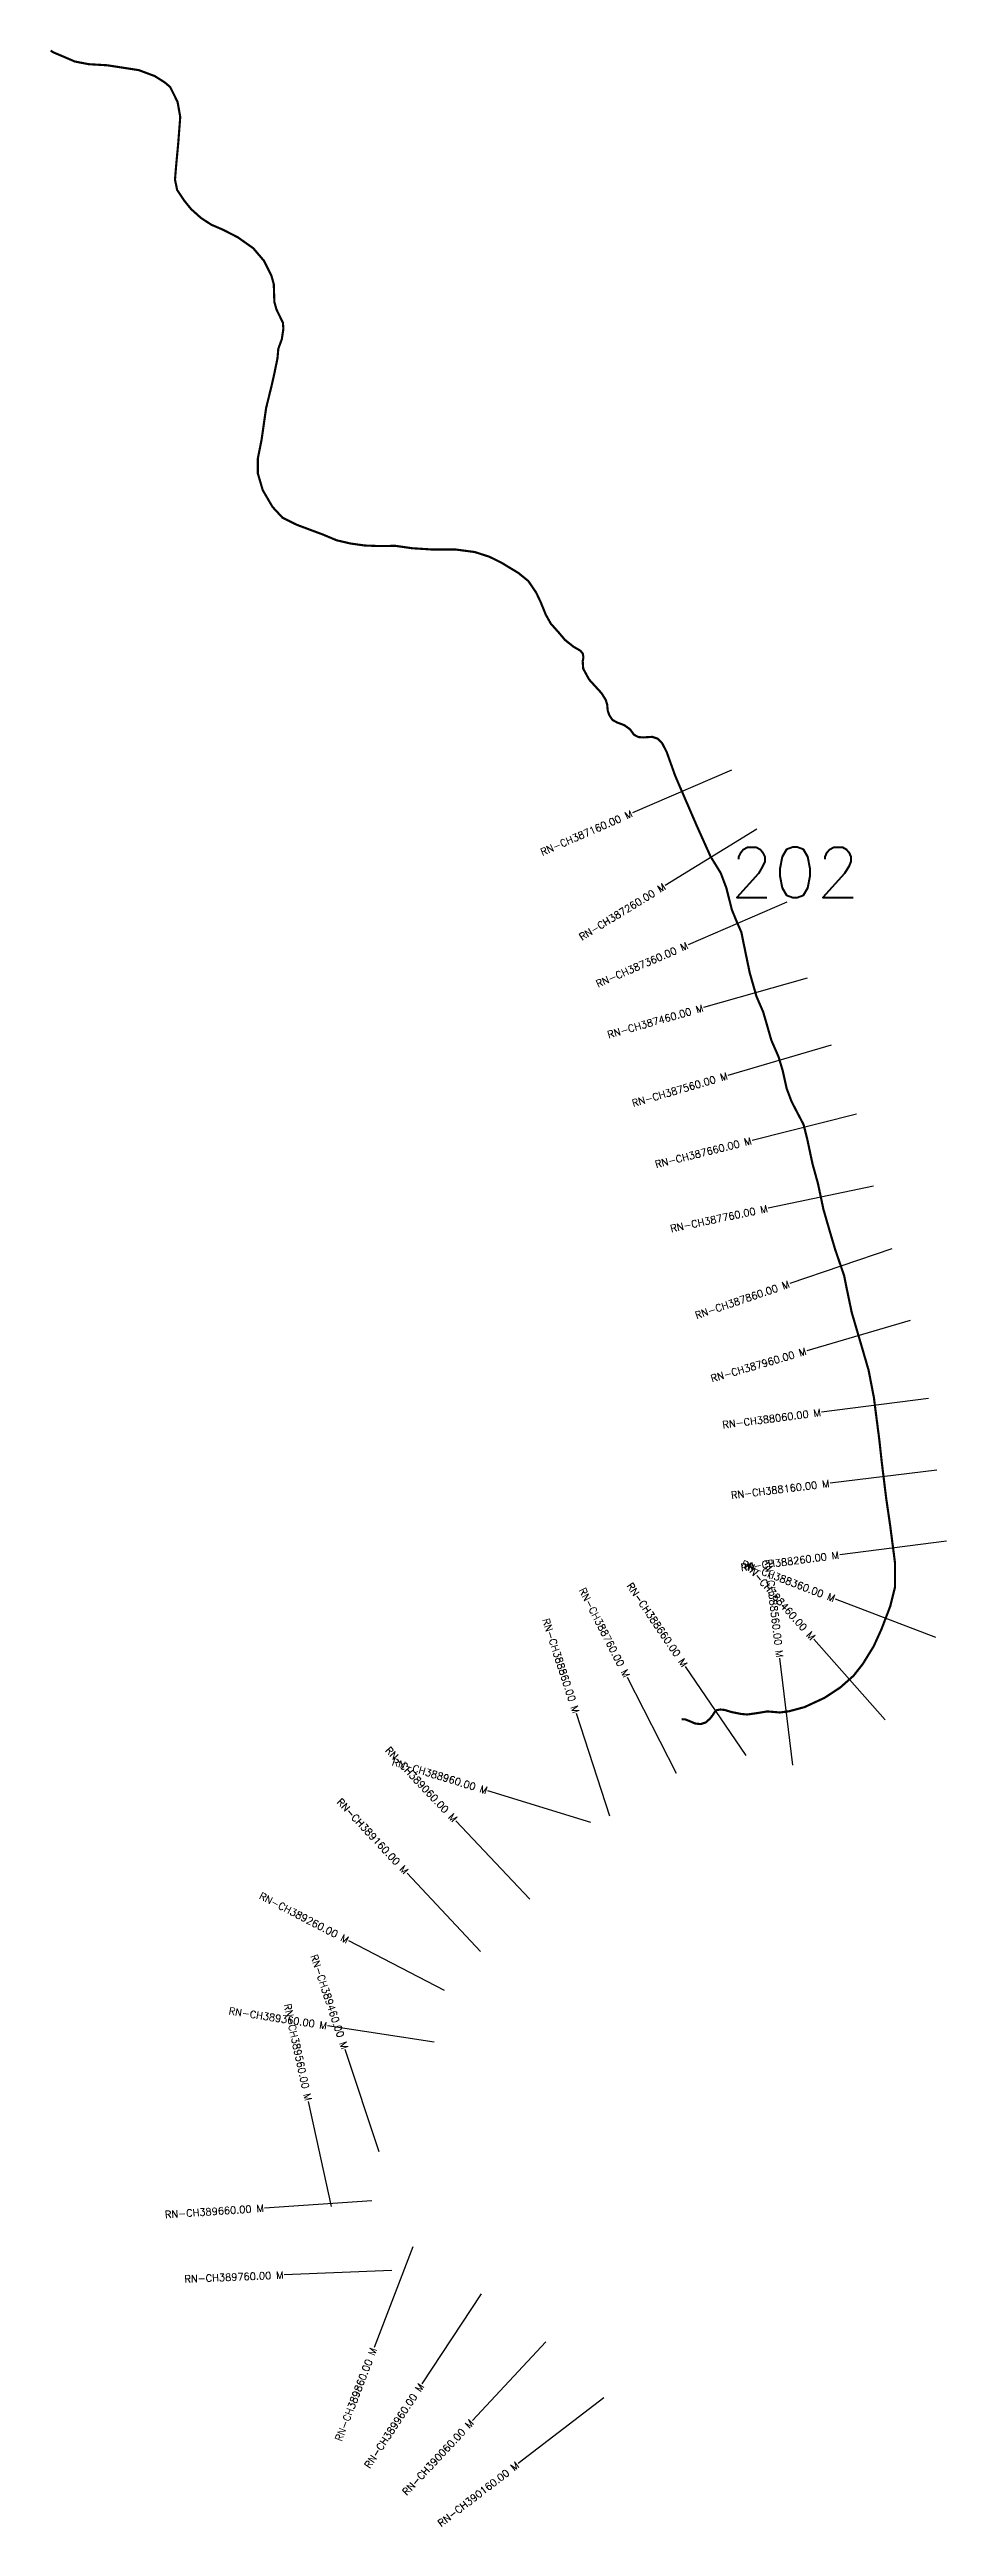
# Model space of a CAD drawing. Header units: metres. Extents: x 300987 to 305903, y 1950650 to 1954099.
# Drawn here: x 300987 to 302237, y 1950650 to 1954099 of the extents above; entities that cross this region are included whole.
import ezdxf
from ezdxf.enums import TextEntityAlignment as Align

# ---------------------------------------------------------------- set-up
doc = ezdxf.new("R2010")
doc.units = ezdxf.units.M
doc.header["$MEASUREMENT"] = 0
for name, color, linetype in [('CS', 134, 'Continuous'), ('CSMark', 6, 'Continuous'), ('NATURALLY PROTECTED', 3, 'Continuous')]:
    doc.layers.add(name, color=color, linetype=linetype)
doc.styles.get("Standard").update_dxf_attribs({"font": 'simplex.shx'})

msp = doc.modelspace()

# ---------------------------------------------------------------- linework, layer by layer
at = {"layer": 'CS'}
for p, q in [((301937, 1953095.6), (301799.3, 1953036)), ((301972.5, 1953013.6), (301844.7, 1952935)), ((302014.4, 1952911.8), (301876.7, 1952852.4)), ((302042.6, 1952806.1), (301898.3, 1952764.9)), ((302076.1, 1952712.7), (301932.2, 1952670.5)), ((302111.2, 1952616.4), (301965.7, 1952580.1)), ((302135, 1952516.4), (301988.2, 1952485.6)), ((302160.4, 1952429.3), (302018.5, 1952380.8)), ((302186, 1952329.3), (302042, 1952287.2)), ((302211.3, 1952220.6), (302062.5, 1952201.5)), ((302223.3, 1952120.9), (302074.4, 1952102.7)), ((302236.6, 1952022.3), (302087.8, 1952003)), ((302221.9, 1951888.1), (302081.8, 1951941.5)), ((302151, 1951773.5), (302051.6, 1951885.8)), ((301957.4, 1951723.9), (301872.9, 1951847.8)), ((302022.5, 1951710.3), (302004.6, 1951859.2)), ((301860.4, 1951698.8), (301792.1, 1951832.4)), ((301767.7, 1951639.4), (301721.2, 1951782.1)), ((301741.1, 1951630.4), (301597.7, 1951674.5)), ((301656.1, 1951523.7), (301553.1, 1951632.7)), ((301587.6, 1951450.6), (301485.1, 1951560.1)), ((301537.1, 1951396.6), (301403.9, 1951465.5)), ((301522.7, 1951324.5), (301374.4, 1951347.2)), ((301446.4, 1951172.1), (301399, 1951314.4)), ((301380, 1951095.7), (301348, 1951242.2)), ((301436.3, 1951103.6), (301286.6, 1951093.7)), ((301493, 1951039.6), (301439.2, 1950899.5)), ((301463.9, 1951006.8), (301314, 1951000.6)), ((301588.5, 1950974.2), (301505.8, 1950849.1)), ((301678.5, 1950907.2), (301576.1, 1950797.7)), ((301759.1, 1950829.3), (301640.1, 1950737.9))]:
    msp.add_line(p, q, dxfattribs=at)
at = {"layer": 'NATURALLY PROTECTED', "const_width": 3, "flags": 128}
msp.add_lwpolyline([(300988.6, 1954097.3), (300992.5, 1954094.9), (301022.5, 1954082.1), (301041.8, 1954078.4), (301067.4, 1954076.9), (301111.6, 1954070.1), (301133.6, 1954061.9), (301147.7, 1954053), (301155.3, 1954046.5), (301159.6, 1954037.8), (301165.5, 1954025.7), (301169.2, 1954005), (301166.5, 1953969.6), (301163.2, 1953934), (301161.9, 1953917.6), (301164.9, 1953903.3), (301174.8, 1953888.4), (301184.4, 1953876.6), (301198, 1953864.4), (301212.5, 1953854.9), (301228.7, 1953848), (301249.5, 1953837.3), (301270.9, 1953822.2), (301285.9, 1953804.6), (301296.2, 1953784), (301299.5, 1953772.1), (301300.3, 1953747.3), (301303.3, 1953736.8), (301312.2, 1953718.5), (301312.9, 1953710.1), (301310.7, 1953695.6), (301305.8, 1953682.2), (301304.6, 1953668.7), (301299.8, 1953645.5), (301296.4, 1953630.5), (301288.8, 1953599.7), (301282.6, 1953556.1), (301277.2, 1953529), (301277.3, 1953508.6), (301284.1, 1953485.4), (301297.7, 1953462.1), (301311.7, 1953447), (301331.9, 1953437), (301367.9, 1953423.6), (301387, 1953415.6), (301406.3, 1953411.1), (301426.1, 1953408.3), (301444.8, 1953407.6), (301469.1, 1953407.8), (301492.3, 1953404.5), (301520.7, 1953402.7), (301553.1, 1953402.7), (301579.5, 1953399.2), (301599.7, 1953392.7), (301616.4, 1953384.5), (301640.5, 1953369.9), (301654.1, 1953358.8), (301664.8, 1953343.1), (301671, 1953330.2), (301678.4, 1953312), (301685.4, 1953299.5), (301696.5, 1953287.1), (301705.1, 1953276.9), (301717, 1953267.4), (301726.7, 1953261.8), (301730, 1953257.7), (301730.8, 1953252.4), (301729.8, 1953247.3), (301730.5, 1953236.9), (301738.7, 1953221.8), (301756.3, 1953202.4), (301762, 1953193.2), (301763.9, 1953186.9), (301764.7, 1953178.3), (301767, 1953171.8), (301771.2, 1953165.5), (301777.6, 1953162), (301787.8, 1953158.1), (301795.7, 1953152.5), (301801.3, 1953144.8), (301807.5, 1953141.6), (301813.9, 1953141.1), (301826.7, 1953141.9), (301834.1, 1953139.4), (301840.2, 1953133.6), (301846.8, 1953120.9), (301858.8, 1953087.3), (301888.5, 1953018.6), (301907.9, 1952975.4), (301922.1, 1952952.3), (301930, 1952931.4), (301937.5, 1952901.5), (301943.5, 1952886.7), (301950.9, 1952869.7), (301955.7, 1952846), (301962.4, 1952813.8), (301971.9, 1952780.4), (301981.3, 1952758.8), (301992.6, 1952719.5), (302002.8, 1952696.1), (302008.5, 1952676.8), (302014, 1952652.1), (302020.7, 1952634.3), (302029.2, 1952617.9), (302037.6, 1952601.9), (302042.9, 1952580.5), (302049.9, 1952547.6), (302057.6, 1952519.7), (302065.2, 1952483.9), (302073.3, 1952455.9), (302081.5, 1952428.2), (302093.9, 1952392), (302098.7, 1952368.5), (302104.6, 1952340.4), (302119.5, 1952289.6), (302128.1, 1952260), (302135.5, 1952221.8), (302138.3, 1952199.6), (302142.9, 1952164.1), (302146.4, 1952132.2), (302152.6, 1952081.6), (302158.2, 1952043.3), (302164.9, 1951991.6), (302164.9, 1951958.4), (302158.2, 1951931.4), (302146, 1951899.5), (302135.2, 1951875.8), (302120.1, 1951851.3), (302107.2, 1951834.8), (302088.5, 1951818.3), (302066.7, 1951804), (302038.9, 1951791.1), (302017, 1951785.2), (302004.3, 1951783.6), (301986.9, 1951785.1), (301975.3, 1951783.1), (301959.1, 1951780.8), (301950.8, 1951781.5), (301936.4, 1951784.4), (301927.6, 1951787.1), (301921.5, 1951787.7), (301916.7, 1951786.9), (301914.4, 1951785.3), (301910.8, 1951779.7), (301907.3, 1951775.2), (301901.2, 1951769.7), (301894, 1951767.4), (301886.2, 1951768.3), (301879.6, 1951771.2), (301872.6, 1951774), (301867.8, 1951774.2)], dxfattribs=at)

# ---------------------------------------------------------------- texts
at = {"insert": (301935.5, 1952988.2), "char_height": 70, "attachment_point": 1}
msp.add_mtext_dynamic_manual_height_columns('202', width=95.172, gutter_width=1, heights=[0], dxfattribs=at)
at = {"layer": 'CSMark'}
for s, rotation, p in [('RN-CH387160.00 M', 23.4138, (301798.4, 1953035.6)), ('RN-CH387260.00 M', 31.5995, (301843.8, 1952934.5)), ('RN-CH387360.00 M', 23.3463, (301875.7, 1952852)), ('RN-CH387460.00 M', 15.9076, (301897.4, 1952764.7)), ('RN-CH387560.00 M', 16.3461, (301931.2, 1952670.2)), ('RN-CH387660.00 M', 14.032, (301964.8, 1952579.8)), ('RN-CH387760.00 M', 11.8744, (301987.2, 1952485.4)), ('RN-CH387860.00 M', 18.8403, (302017.5, 1952380.5)), ('RN-CH387960.00 M', 16.3105, (302041.1, 1952286.9)), ('RN-CH388060.00 M', 7.2886, (302061.5, 1952201.4)), ('RN-CH388160.00 M', 6.9654, (302073.4, 1952102.6)), ('RN-CH388260.00 M', 7.3776, (302086.8, 1952002.9)), ('RN-CH388360.00 M', 339.1448, (302080.8, 1951941.9)), ('RN-CH388460.00 M', 311.5225, (302050.9, 1951886.5)), ('RN-CH388560.00 M', 276.8631, (302004.5, 1951860.2)), ('RN-CH388760.00 M', 297.0791, (301791.6, 1951833.3)), ('RN-CH388660.00 M', 304.2656, (301872.4, 1951848.7)), ('RN-CH388860.00 M', 288.0402, (301720.9, 1951783)), ('RN-CH389060.00 M', 313.3995, (301552.4, 1951633.4)), ('RN-CH388960.00 M', 342.9274, (301596.8, 1951674.7)), ('RN-CH389160.00 M', 313.0846, (301484.4, 1951560.9)), ('RN-CH389260.00 M', 332.6616, (301403, 1951466)), ('RN-CH389460.00 M', 288.4221, (301398.7, 1951315.4)), ('RN-CH389360.00 M', 351.2805, (301373.4, 1951347.4)), ('RN-CH389560.00 M', 282.3339, (301347.8, 1951243.2)), ('RN-CH389660.00 M', 3.7784, (301285.6, 1951093.6)), ('RN-CH389660.00 M', 3.7784, (301285.6, 1951093.6)), ('RN-CH389760.00 M', 2.3873, (301313, 1951000.5)), ('RN-CH389760.00 M', 2.3873, (301313, 1951000.5)), ('RN-CH389860.00 M', 68.9748, (301438.8, 1950898.6)), ('RN-CH389860.00 M', 68.9748, (301438.8, 1950898.6)), ('RN-CH389960.00 M', 56.5568, (301505.2, 1950848.2)), ('RN-CH390060.00 M', 46.9272, (301575.4, 1950796.9)), ('RN-CH390060.00 M', 46.9272, (301575.4, 1950796.9)), ('RN-CH390160.00 M', 37.5298, (301639.3, 1950737.3)), ('RN-CH390160.00 M', 37.5298, (301639.3, 1950737.3))]:
    msp.add_text(s, height=10, rotation=rotation, dxfattribs=at).set_placement(p, align=Align.MIDDLE_RIGHT)

doc.saveas('drawing.dxf')
